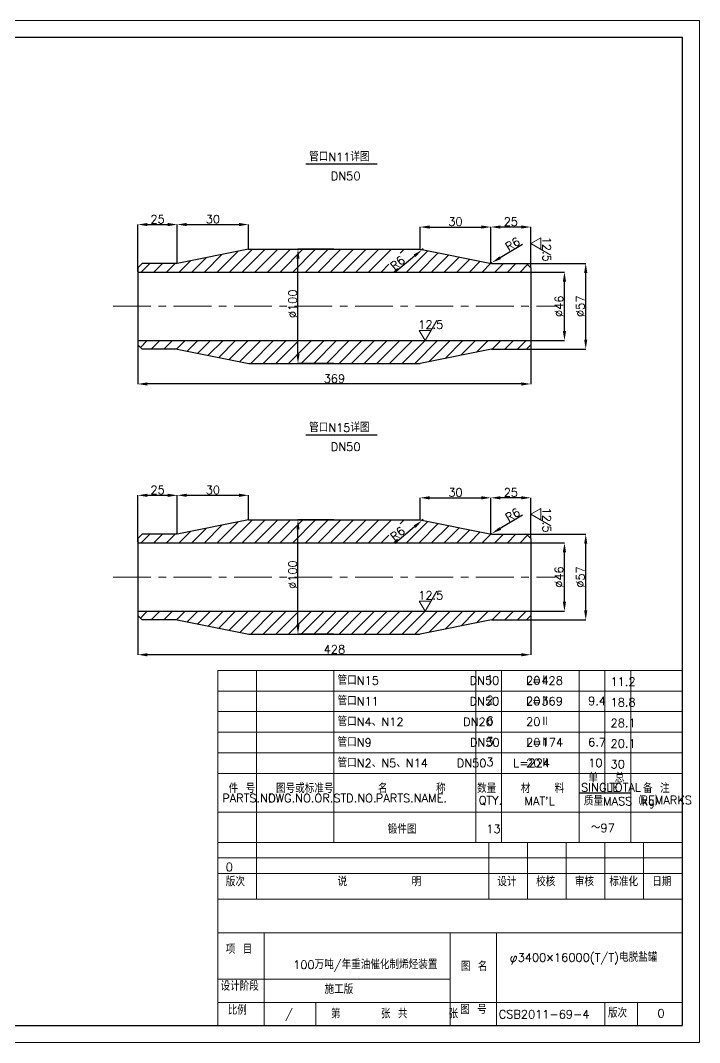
# Model space of a CAD drawing. Header units: millimetres. Extents: x 88585 to 143430, y -18275 to 16697.
# Drawn here: x 137725 to 143430, y -1514 to 7077 of the extents above; entities that cross this region are included whole.
import ezdxf

# ---------------------------------------------------------------- set-up
doc = ezdxf.new("R2010")
doc.units = ezdxf.units.MM
doc.header["$PDMODE"] = 35
for name, pattern in [('1', [8, 4, 4]), ('CENTER', [50.8, 31.75, -6.35, 6.35, -6.35]), ('CENTERX2', [4, 2.5, -0.5, 0.5, -0.5])]:
    doc.linetypes.add(name, pattern=pattern)
doc.layers.get('Defpoints').update_dxf_attribs({"lineweight": 15})
doc.layers.add('1-THINLINE', color=7, linetype='Continuous')
doc.layers.add('细线', color=7, linetype='Continuous')
for name, color, linetype, lineweight in [('4', 7, 'Continuous', 15), ('Layer4', 7, 'Continuous', 15), ('中心线', 1, 'CENTERX2', 15), ('图层1', 3, 'Continuous', 15), ('图层2', 1, 'CENTER', 15), ('粗实线', 250, 'Continuous', 30)]:
    doc.layers.add(name, color=color, linetype=linetype, lineweight=lineweight)
doc.styles.get("Standard").update_dxf_attribs({"font": 'txt.shx', "height": 70, "bigfont": 'hzj.shx'})
doc.dimstyles.new('ISO-25', dxfattribs={"dimtxt": 2.5, "dimasz": 80, "dimexe": 1.25, "dimexo": 10.625, "dimgap": 20, "dimtad": 1, "dimtxsty": 'Standard', "dimcen": 2.5, "dimadec": 0, "dimazin": 0, "dimtfac": 1, "dimtmove": 0, "dimatfit": 3, "dimfxl": 0, "dimarcsym": 0})
doc.dimstyles.new('ISO-25$0', dxfattribs={"dimscale": 0.5, "dimtxt": 400, "dimasz": 3, "dimexe": 0.5, "dimexo": 0.625, "dimgap": 3, "dimtad": 1, "dimzin": 9, "dimdsep": 46, "dimtxsty": 'Standard', "dimcen": 2.5, "dimadec": 0, "dimazin": 0, "dimtfac": 1, "dimtmove": 0, "dimatfit": 3, "dimfxl": 0, "dimtolj": 1, "dimtzin": 0, "dimarcsym": 0})

# ---------------------------------------------------------------- blocks, each defined once
blk = doc.blocks.new('*D223')
at = {"layer": 'Defpoints', "color": 0}
for p in [(141676.9, 5340.6), (141082.4, 5154.6), (141676.9, 5194.2)]:
    blk.add_point(p, dxfattribs=at)
at = {"layer": '图层1', "color": 0, "lineweight": -2}
for p, q in [((141082.4, 5159.6), (141082.4, 5341.8)), ((141162.4, 5340.6), (141596.9, 5340.6)), ((141676.9, 5199.2), (141676.9, 5341.8))]:
    blk.add_line(p, q, dxfattribs=at)
at = {"layer": '图层1', "color": 0}
for points in [[(141162.4, 5353.9), (141162.4, 5327.2), (141082.4, 5340.6)], [(141596.9, 5353.9), (141596.9, 5327.2), (141676.9, 5340.6)]]:
    blk.add_solid(points, dxfattribs=at)
at = {"layer": '图层1', "color": 0, "insert": (141379.6, 5385.6), "char_height": 70, "attachment_point": 5}
blk.add_mtext('30', dxfattribs=at)
blk = doc.blocks.new('*D224')
at = {"layer": 'Defpoints', "color": 0}
for p in [(141107.6, 5157.2), (141098.3, 5149.6)]:
    blk.add_point(p, dxfattribs=at)
at = {"layer": '图层1', "color": 0, "lineweight": -2}
for p, q in [((141107.6, 5157.2), (141098.3, 5149.6)), ((140869.7, 4960.5), (141036.7, 5098.6))]:
    blk.add_line(p, q, dxfattribs=at)
at = {"layer": '图层1', "color": 0}
blk.add_solid([(141028.2, 5108.8), (141045.2, 5088.3), (141098.3, 5149.6)], dxfattribs=at)
at = {"layer": '图层1', "color": 0, "insert": (140893.7, 5038.7), "char_height": 70, "attachment_point": 5, "rotation": 39.58796}
blk.add_mtext('R6', dxfattribs=at)
blk = doc.blocks.new('*D225')
at = {"layer": 'Defpoints', "color": 0}
for p in [(140056.5, 5154.6), (140362.4, 5154.6), (140362.4, 4194.6)]:
    blk.add_point(p, dxfattribs=at)
at = {"layer": '图层1', "color": 0, "lineweight": -2}
for p, q in [((140357.4, 5154.6), (140055.3, 5154.6)), ((140056.5, 4274.6), (140056.5, 5074.6)), ((140357.4, 4194.6), (140055.3, 4194.6))]:
    blk.add_line(p, q, dxfattribs=at)
at = {"layer": '图层1', "color": 0}
for points in [[(140043.2, 5074.6), (140069.8, 5074.6), (140056.5, 5154.6)], [(140043.2, 4274.6), (140069.8, 4274.6), (140056.5, 4194.6)]]:
    blk.add_solid(points, dxfattribs=at)
at = {"layer": '图层1', "color": 0, "insert": (140011.5, 4695.1), "char_height": 70, "attachment_point": 5, "rotation": 90}
blk.add_mtext('%%C100', dxfattribs=at)
blk = doc.blocks.new('*D226')
at = {"layer": 'Defpoints', "color": 0}
for p in [(142013, 4962.6), (142295.3, 4962.6), (142013, 4386.6)]:
    blk.add_point(p, dxfattribs=at)
at = {"layer": '图层1', "color": 0, "lineweight": -2}
for p, q in [((142018, 4962.6), (142296.5, 4962.6)), ((142295.3, 4466.6), (142295.3, 4882.6)), ((142018, 4386.6), (142296.5, 4386.6))]:
    blk.add_line(p, q, dxfattribs=at)
at = {"layer": '图层1', "color": 0}
for points in [[(142281.9, 4882.6), (142308.6, 4882.6), (142295.3, 4962.6)], [(142281.9, 4466.6), (142308.6, 4466.6), (142295.3, 4386.6)]]:
    blk.add_solid(points, dxfattribs=at)
at = {"layer": '图层1', "color": 0, "insert": (142250.3, 4674.6), "char_height": 70, "attachment_point": 5, "rotation": 90}
blk.add_mtext('%%C46', dxfattribs=at)
blk = doc.blocks.new('*D220')
at = {"layer": 'Defpoints', "color": 0}
for p in [(141977, 5034.6), (142474, 5034.6), (141977, 4314.6)]:
    blk.add_point(p, dxfattribs=at)
at = {"layer": '图层1', "color": 0, "lineweight": -2}
for p, q in [((141982, 5034.6), (142475.2, 5034.6)), ((142474, 4394.6), (142474, 4954.6)), ((141982, 4314.6), (142475.2, 4314.6))]:
    blk.add_line(p, q, dxfattribs=at)
at = {"layer": '图层1', "color": 0}
for points in [[(142460.6, 4954.6), (142487.3, 4954.6), (142474, 5034.6)], [(142460.6, 4394.6), (142487.3, 4394.6), (142474, 4314.6)]]:
    blk.add_solid(points, dxfattribs=at)
at = {"layer": '图层1', "color": 0, "insert": (142429, 4674.6), "char_height": 70, "attachment_point": 5, "rotation": 90}
blk.add_mtext('%%C57', dxfattribs=at)
blk = doc.blocks.new('*D221')
at = {"layer": 'Defpoints', "color": 0}
for p in [(141676.9, 5035.7), (141687.2, 5041.9)]:
    blk.add_point(p, dxfattribs=at)
at = {"layer": '图层1', "color": 0, "lineweight": -2}
for p, q in [((141941.7, 5194.4), (141755.8, 5083)), ((141676.9, 5035.7), (141687.2, 5041.9))]:
    blk.add_line(p, q, dxfattribs=at)
at = {"layer": '图层1', "color": 0}
blk.add_solid([(141749, 5094.5), (141762.7, 5071.6), (141687.2, 5041.9)], dxfattribs=at)
at = {"layer": '图层1', "color": 0, "insert": (141859.9, 5197.8), "char_height": 70, "attachment_point": 5, "rotation": 30.92159}
blk.add_mtext('R6', dxfattribs=at)
blk = doc.blocks.new('*D222')
at = {"layer": 'Defpoints', "color": 0}
for p in [(141676.9, 5340.6), (141676.9, 5035.7), (142013, 4998.6)]:
    blk.add_point(p, dxfattribs=at)
at = {"layer": '图层1', "color": 0, "lineweight": -2}
for p, q in [((141676.9, 5040.7), (141676.9, 5341.8)), ((141933, 5340.6), (141756.9, 5340.6)), ((142013, 5003.6), (142013, 5341.8))]:
    blk.add_line(p, q, dxfattribs=at)
at = {"layer": '图层1', "color": 0}
for points in [[(141756.9, 5353.9), (141756.9, 5327.2), (141676.9, 5340.6)], [(141933, 5353.9), (141933, 5327.2), (142013, 5340.6)]]:
    blk.add_solid(points, dxfattribs=at)
at = {"layer": '图层1', "color": 0, "insert": (141844.9, 5385.6), "char_height": 70, "attachment_point": 5}
blk.add_mtext('25', dxfattribs=at)
blk = doc.blocks.new('*D227')
at = {"layer": 'Defpoints', "color": 0}
for p in [(138711.7, 4350.6), (142013, 4350.6), (138711.7, 4021.7)]:
    blk.add_point(p, dxfattribs=at)
at = {"layer": '图层1', "color": 0, "lineweight": -2}
for p, q in [((138711.7, 4345.6), (138711.7, 4020.5)), ((142013, 4345.6), (142013, 4020.5)), ((141933, 4021.7), (138791.7, 4021.7))]:
    blk.add_line(p, q, dxfattribs=at)
at = {"layer": '图层1', "color": 0}
for points in [[(138791.7, 4035), (138791.7, 4008.4), (138711.7, 4021.7)], [(141933, 4035), (141933, 4008.4), (142013, 4021.7)]]:
    blk.add_solid(points, dxfattribs=at)
at = {"layer": '图层1', "color": 0, "insert": (140362.4, 4066.7), "char_height": 70, "attachment_point": 5}
blk.add_mtext('369', dxfattribs=at)
blk = doc.blocks.new('*D228')
at = {"layer": 'Defpoints', "color": 0}
for p in [(139042.4, 5361.6), (139042.4, 5034.6), (138711.7, 4962.6)]:
    blk.add_point(p, dxfattribs=at)
at = {"layer": '图层1', "color": 0, "lineweight": -2}
for p, q in [((138711.7, 4967.6), (138711.7, 5362.8)), ((138791.7, 5361.6), (138962.4, 5361.6)), ((139042.4, 5039.6), (139042.4, 5362.8))]:
    blk.add_line(p, q, dxfattribs=at)
at = {"layer": '图层1', "color": 0}
for points in [[(138791.7, 5374.9), (138791.7, 5348.3), (138711.7, 5361.6)], [(138962.4, 5374.9), (138962.4, 5348.3), (139042.4, 5361.6)]]:
    blk.add_solid(points, dxfattribs=at)
at = {"layer": '图层1', "color": 0, "insert": (138877, 5406.6), "char_height": 70, "attachment_point": 5}
blk.add_mtext('25', dxfattribs=at)
blk = doc.blocks.new('*D229')
at = {"layer": 'Defpoints', "color": 0}
for p in [(139641.2, 5361.8), (139641.2, 5154.4), (139042.4, 5034.6)]:
    blk.add_point(p, dxfattribs=at)
at = {"layer": '图层1', "color": 0, "lineweight": -2}
for p, q in [((139042.4, 5039.6), (139042.4, 5363.1)), ((139122.4, 5361.8), (139561.2, 5361.8)), ((139641.2, 5159.4), (139641.2, 5363.1))]:
    blk.add_line(p, q, dxfattribs=at)
at = {"layer": '图层1', "color": 0}
for points in [[(139122.4, 5375.2), (139122.4, 5348.5), (139042.4, 5361.8)], [(139561.2, 5375.2), (139561.2, 5348.5), (139641.2, 5361.8)]]:
    blk.add_solid(points, dxfattribs=at)
at = {"layer": '图层1', "color": 0, "insert": (139341.8, 5406.8), "char_height": 70, "attachment_point": 5}
blk.add_mtext('30', dxfattribs=at)
blk = doc.blocks.new('*D261')
at = {"layer": 'Defpoints', "color": 0}
for p in [(141676.9, 3064.7), (141082.4, 2878.8), (141676.9, 2918.4)]:
    blk.add_point(p, dxfattribs=at)
at = {"layer": '图层1', "color": 0, "lineweight": -2}
for p, q in [((141082.4, 2883.8), (141082.4, 3066)), ((141162.4, 3064.7), (141596.9, 3064.7)), ((141676.9, 2923.4), (141676.9, 3066))]:
    blk.add_line(p, q, dxfattribs=at)
at = {"layer": '图层1', "color": 0}
for points in [[(141162.4, 3078.1), (141162.4, 3051.4), (141082.4, 3064.7)], [(141596.9, 3078.1), (141596.9, 3051.4), (141676.9, 3064.7)]]:
    blk.add_solid(points, dxfattribs=at)
at = {"layer": '图层1', "color": 0, "insert": (141379.6, 3109.7), "char_height": 70, "attachment_point": 5}
blk.add_mtext('30', dxfattribs=at)
blk = doc.blocks.new('*D262')
at = {"layer": 'Defpoints', "color": 0}
for p in [(141098.3, 2873.7), (141107.6, 2881.4)]:
    blk.add_point(p, dxfattribs=at)
at = {"layer": '图层1', "color": 0, "lineweight": -2}
for p, q in [((141107.6, 2881.4), (141098.3, 2873.7)), ((140869.7, 2684.7), (141036.7, 2822.7))]:
    blk.add_line(p, q, dxfattribs=at)
at = {"layer": '图层1', "color": 0}
blk.add_solid([(141028.2, 2833), (141045.2, 2812.5), (141098.3, 2873.7)], dxfattribs=at)
at = {"layer": '图层1', "color": 0, "insert": (140893.7, 2762.9), "char_height": 70, "attachment_point": 5, "rotation": 39.58796}
blk.add_mtext('R6', dxfattribs=at)
blk = doc.blocks.new('*D263')
at = {"layer": 'Defpoints', "color": 0}
for p in [(140056.5, 2878.8), (140362.4, 2878.8), (140362.4, 1918.8)]:
    blk.add_point(p, dxfattribs=at)
at = {"layer": '图层1', "color": 0, "lineweight": -2}
for p, q in [((140357.4, 2878.8), (140055.3, 2878.8)), ((140056.5, 1998.8), (140056.5, 2798.8)), ((140357.4, 1918.8), (140055.3, 1918.8))]:
    blk.add_line(p, q, dxfattribs=at)
at = {"layer": '图层1', "color": 0}
for points in [[(140043.2, 2798.8), (140069.8, 2798.8), (140056.5, 2878.8)], [(140043.2, 1998.8), (140069.8, 1998.8), (140056.5, 1918.8)]]:
    blk.add_solid(points, dxfattribs=at)
at = {"layer": '图层1', "color": 0, "insert": (140011.5, 2419.3), "char_height": 70, "attachment_point": 5, "rotation": 90}
blk.add_mtext('%%C100', dxfattribs=at)
blk = doc.blocks.new('*D264')
at = {"layer": 'Defpoints', "color": 0}
for p in [(142013, 2686.8), (142295.3, 2686.8), (142013, 2110.8)]:
    blk.add_point(p, dxfattribs=at)
at = {"layer": '图层1', "color": 0, "lineweight": -2}
for p, q in [((142018, 2686.8), (142296.5, 2686.8)), ((142295.3, 2190.8), (142295.3, 2606.8)), ((142018, 2110.8), (142296.5, 2110.8))]:
    blk.add_line(p, q, dxfattribs=at)
at = {"layer": '图层1', "color": 0}
for points in [[(142281.9, 2606.8), (142308.6, 2606.8), (142295.3, 2686.8)], [(142281.9, 2190.8), (142308.6, 2190.8), (142295.3, 2110.8)]]:
    blk.add_solid(points, dxfattribs=at)
at = {"layer": '图层1', "color": 0, "insert": (142250.3, 2398.8), "char_height": 70, "attachment_point": 5, "rotation": 90}
blk.add_mtext('%%C46', dxfattribs=at)
blk = doc.blocks.new('*D265')
at = {"layer": 'Defpoints', "color": 0}
for p in [(141977, 2758.8), (142474, 2758.8), (141977, 2038.8)]:
    blk.add_point(p, dxfattribs=at)
at = {"layer": '图层1', "color": 0, "lineweight": -2}
for p, q in [((141982, 2758.8), (142475.2, 2758.8)), ((142474, 2118.8), (142474, 2678.8)), ((141982, 2038.8), (142475.2, 2038.8))]:
    blk.add_line(p, q, dxfattribs=at)
at = {"layer": '图层1', "color": 0}
for points in [[(142460.6, 2678.8), (142487.3, 2678.8), (142474, 2758.8)], [(142460.6, 2118.8), (142487.3, 2118.8), (142474, 2038.8)]]:
    blk.add_solid(points, dxfattribs=at)
at = {"layer": '图层1', "color": 0, "insert": (142429, 2398.8), "char_height": 70, "attachment_point": 5, "rotation": 90}
blk.add_mtext('%%C57', dxfattribs=at)
blk = doc.blocks.new('*D266')
at = {"layer": 'Defpoints', "color": 0}
for p in [(141676.9, 2759.9), (141687.2, 2766.1)]:
    blk.add_point(p, dxfattribs=at)
at = {"layer": '图层1', "color": 0, "lineweight": -2}
for p, q in [((141941.7, 2918.5), (141755.8, 2807.2)), ((141676.9, 2759.9), (141687.2, 2766.1))]:
    blk.add_line(p, q, dxfattribs=at)
at = {"layer": '图层1', "color": 0}
blk.add_solid([(141749, 2818.6), (141762.7, 2795.7), (141687.2, 2766.1)], dxfattribs=at)
at = {"layer": '图层1', "color": 0, "insert": (141859.9, 2922), "char_height": 70, "attachment_point": 5, "rotation": 30.92159}
blk.add_mtext('R6', dxfattribs=at)
blk = doc.blocks.new('*D267')
at = {"layer": 'Defpoints', "color": 0}
for p in [(141676.9, 3064.7), (141676.9, 2759.9), (142013, 2722.8)]:
    blk.add_point(p, dxfattribs=at)
at = {"layer": '图层1', "color": 0, "lineweight": -2}
for p, q in [((141676.9, 2764.9), (141676.9, 3066)), ((141933, 3064.7), (141756.9, 3064.7)), ((142013, 2727.8), (142013, 3066))]:
    blk.add_line(p, q, dxfattribs=at)
at = {"layer": '图层1', "color": 0}
for points in [[(141756.9, 3078.1), (141756.9, 3051.4), (141676.9, 3064.7)], [(141933, 3078.1), (141933, 3051.4), (142013, 3064.7)]]:
    blk.add_solid(points, dxfattribs=at)
at = {"layer": '图层1', "color": 0, "insert": (141844.9, 3109.7), "char_height": 70, "attachment_point": 5}
blk.add_mtext('25', dxfattribs=at)
blk = doc.blocks.new('*D268')
at = {"layer": 'Defpoints', "color": 0}
for p in [(138711.7, 2074.8), (142013, 2074.8), (138711.7, 1745.9)]:
    blk.add_point(p, dxfattribs=at)
at = {"layer": '图层1', "color": 0, "lineweight": -2}
for p, q in [((138711.7, 2069.8), (138711.7, 1744.6)), ((142013, 2069.8), (142013, 1744.6)), ((141933, 1745.9), (138791.7, 1745.9))]:
    blk.add_line(p, q, dxfattribs=at)
at = {"layer": '图层1', "color": 0}
for points in [[(138791.7, 1759.2), (138791.7, 1732.5), (138711.7, 1745.9)], [(141933, 1759.2), (141933, 1732.5), (142013, 1745.9)]]:
    blk.add_solid(points, dxfattribs=at)
at = {"layer": '图层1', "color": 0, "insert": (140362.4, 1790.9), "char_height": 70, "attachment_point": 5}
blk.add_mtext('428', dxfattribs=at)
blk = doc.blocks.new('*D269')
at = {"layer": 'Defpoints', "color": 0}
for p in [(139042.4, 3085.8), (139042.4, 2758.8), (138711.7, 2686.8)]:
    blk.add_point(p, dxfattribs=at)
at = {"layer": '图层1', "color": 0, "lineweight": -2}
for p, q in [((138711.7, 2691.8), (138711.7, 3087)), ((138791.7, 3085.8), (138962.4, 3085.8)), ((139042.4, 2763.8), (139042.4, 3087))]:
    blk.add_line(p, q, dxfattribs=at)
at = {"layer": '图层1', "color": 0}
for points in [[(138791.7, 3099.1), (138791.7, 3072.4), (138711.7, 3085.8)], [(138962.4, 3099.1), (138962.4, 3072.4), (139042.4, 3085.8)]]:
    blk.add_solid(points, dxfattribs=at)
at = {"layer": '图层1', "color": 0, "insert": (138877, 3130.8), "char_height": 70, "attachment_point": 5}
blk.add_mtext('25', dxfattribs=at)
blk = doc.blocks.new('*D270')
at = {"layer": 'Defpoints', "color": 0}
for p in [(139641.2, 3086), (139641.2, 2878.6), (139042.4, 2758.8)]:
    blk.add_point(p, dxfattribs=at)
at = {"layer": '图层1', "color": 0, "lineweight": -2}
for p, q in [((139042.4, 2763.8), (139042.4, 3087.3)), ((139122.4, 3086), (139561.2, 3086)), ((139641.2, 2883.6), (139641.2, 3087.3))]:
    blk.add_line(p, q, dxfattribs=at)
at = {"layer": '图层1', "color": 0}
for points in [[(139122.4, 3099.4), (139122.4, 3072.7), (139042.4, 3086)], [(139561.2, 3099.4), (139561.2, 3072.7), (139641.2, 3086)]]:
    blk.add_solid(points, dxfattribs=at)
at = {"layer": '图层1', "color": 0, "insert": (139341.8, 3131), "char_height": 70, "attachment_point": 5}
blk.add_mtext('30', dxfattribs=at)

msp = doc.modelspace()

# ---------------------------------------------------------------- linework, layer by layer
at = {"layer": '1-THINLINE'}
msp.add_line((142418.187, 584.234), (142851.942, 584.234), dxfattribs=at)
at = {"layer": '4', "linetype": '1'}
for p, q in [((142012.989, 5202.19), (142097.805, 5250.825)), ((142097.805, 5250.825), (142097.516, 5153.055)), ((142012.989, 5202.19), (142182.044, 5103.92)), ((141123.8, 4386.648), (141222.07, 4555.703)), ((141075.165, 4471.464), (141172.935, 4471.176)), ((141123.8, 4386.648), (141075.165, 4471.464)), ((142012.989, 2926.36), (142097.805, 2974.995)), ((142012.989, 2926.36), (142182.044, 2828.091)), ((142097.805, 2974.995), (142097.516, 2877.226)), ((141123.8, 2110.819), (141222.07, 2279.874)), ((141075.165, 2195.635), (141172.935, 2195.346)), ((141123.8, 2110.819), (141075.165, 2195.635))]:
    msp.add_line(p, q, dxfattribs=at)
at = {"layer": '4'}
for p, q in [((139800.536, 4962.507), (139992.536, 5154.507)), ((139906.602, 4962.507), (140098.602, 5154.507)), ((140012.702, 4962.541), (140204.702, 5154.541)), ((140118.768, 4962.541), (140310.768, 5154.541)), ((140224.942, 4962.648), (140416.942, 5154.648)), ((140331.008, 4962.648), (140523.008, 5154.648)), ((140437.074, 4962.648), (140629.074, 5154.648)), ((140543.14, 4962.648), (140735.14, 5154.648)), ((140649.206, 4962.648), (140841.206, 5154.648)), ((140913.988, 5121.364), (140947.272, 5154.648)), ((139164.071, 4962.438), (139284.763, 5083.13)), ((139270.137, 4962.438), (139417.345, 5109.646)), ((139376.203, 4962.438), (139549.928, 5136.163)), ((139482.269, 4962.438), (139674.269, 5154.438)), ((139588.37, 4962.472), (139780.37, 5154.472)), ((139694.436, 4962.472), (139886.436, 5154.472)), ((140967.404, 4962.648), (141146.563, 5141.807)), ((141073.47, 4962.648), (141234.951, 5124.13)), ((141179.536, 4962.648), (141323.339, 5106.452)), ((141285.602, 4962.648), (141411.728, 5088.774)), ((141391.668, 4962.648), (141500.116, 5071.097)), ((138739.807, 4962.438), (138812.018, 5034.648)), ((138845.873, 4962.438), (138918.084, 5034.648)), ((138951.939, 4962.438), (139024.15, 5034.648)), ((139058.005, 4962.438), (139152.18, 5056.613)), ((140755.272, 4962.648), (140820.481, 5027.857)), ((140861.338, 4962.648), (140891.812, 4993.174)), ((141497.734, 4962.648), (141588.504, 5053.419)), ((141603.8, 4962.648), (141676.893, 5035.741)), ((141709.866, 4962.648), (141781.866, 5034.648)), ((141815.932, 4962.648), (141887.932, 5034.648)), ((141921.998, 4962.648), (141985.494, 5026.144)), ((138733.036, 4329.337), (138790.348, 4386.648)), ((138824.414, 4314.648), (138896.414, 4386.648)), ((138930.48, 4314.648), (139002.48, 4386.648)), ((139036.546, 4314.648), (139108.546, 4386.648)), ((139125.903, 4297.939), (139214.612, 4386.648)), ((139214.291, 4280.262), (139320.678, 4386.648)), ((139302.679, 4262.584), (139426.744, 4386.648)), ((139391.068, 4244.906), (139532.81, 4386.648)), ((139479.456, 4227.229), (139638.876, 4386.648)), ((139567.844, 4209.551), (139744.942, 4386.648)), ((139659.008, 4194.648), (139851.008, 4386.648)), ((139765.074, 4194.648), (139957.074, 4386.648)), ((139871.14, 4194.648), (140063.14, 4386.648)), ((139977.206, 4194.648), (140169.206, 4386.648)), ((140083.272, 4194.648), (140275.272, 4386.648)), ((140189.338, 4194.648), (140381.338, 4386.648)), ((140295.404, 4194.648), (140487.404, 4386.648)), ((140401.47, 4194.648), (140593.47, 4386.648)), ((140507.536, 4194.648), (140699.536, 4386.648)), ((140613.602, 4194.648), (140805.602, 4386.648)), ((140719.668, 4194.648), (140911.668, 4386.648)), ((140825.734, 4194.648), (141017.734, 4386.648)), ((140931.8, 4194.648), (141123.8, 4386.648)), ((141037.866, 4194.648), (141229.866, 4386.648)), ((141159.326, 4210.042), (141335.932, 4386.648)), ((141291.908, 4236.559), (141441.998, 4386.648)), ((141424.491, 4263.075), (141548.064, 4386.648)), ((141557.073, 4289.592), (141654.13, 4386.648)), ((141688.196, 4314.648), (141760.196, 4386.648)), ((141794.262, 4314.648), (141866.262, 4386.648)), ((141900.328, 4314.648), (141972.328, 4386.648)), ((139376.203, 2686.608), (139549.928, 2860.333)), ((139482.269, 2686.608), (139674.269, 2878.608)), ((139588.37, 2686.643), (139780.37, 2878.643)), ((139694.436, 2686.643), (139886.436, 2878.643)), ((139800.536, 2686.677), (139992.536, 2878.677)), ((139906.602, 2686.677), (140098.602, 2878.677)), ((140012.702, 2686.711), (140204.702, 2878.711)), ((140118.768, 2686.711), (140310.768, 2878.711)), ((140224.942, 2686.819), (140416.942, 2878.819)), ((140331.008, 2686.819), (140523.008, 2878.819)), ((140437.074, 2686.819), (140629.074, 2878.819)), ((140543.14, 2686.819), (140735.14, 2878.819)), ((140649.206, 2686.819), (140841.206, 2878.819)), ((140913.988, 2845.535), (140947.272, 2878.819)), ((140967.404, 2686.819), (141146.563, 2865.978)), ((141073.47, 2686.819), (141234.951, 2848.3)), ((138739.807, 2686.608), (138812.018, 2758.819)), ((138845.873, 2686.608), (138918.084, 2758.819)), ((138951.939, 2686.608), (139024.15, 2758.819)), ((139058.005, 2686.608), (139152.18, 2780.783)), ((139164.071, 2686.608), (139284.763, 2807.3)), ((139270.137, 2686.608), (139417.345, 2833.816)), ((140755.272, 2686.819), (140820.481, 2752.028)), ((141179.536, 2686.819), (141323.339, 2830.622)), ((141285.602, 2686.819), (141411.728, 2812.945)), ((141391.668, 2686.819), (141500.116, 2795.267)), ((141497.734, 2686.819), (141588.504, 2777.589)), ((141603.8, 2686.819), (141676.893, 2759.912)), ((141709.866, 2686.819), (141781.866, 2758.819)), ((141815.932, 2686.819), (141887.932, 2758.819)), ((141921.998, 2686.819), (141985.494, 2750.314)), ((140861.338, 2686.819), (140891.812, 2717.344)), ((138733.036, 2053.507), (138790.348, 2110.819)), ((138824.414, 2038.819), (138896.414, 2110.819)), ((138930.48, 2038.819), (139002.48, 2110.819)), ((139036.546, 2038.819), (139108.546, 2110.819)), ((139125.903, 2022.11), (139214.612, 2110.819)), ((139214.291, 2004.432), (139320.678, 2110.819)), ((139302.679, 1986.754), (139426.744, 2110.819)), ((139391.068, 1969.077), (139532.81, 2110.819)), ((139479.456, 1951.399), (139638.876, 2110.819)), ((139567.844, 1933.721), (139744.942, 2110.819)), ((139659.008, 1918.819), (139851.008, 2110.819)), ((139765.074, 1918.819), (139957.074, 2110.819)), ((139871.14, 1918.819), (140063.14, 2110.819)), ((139977.206, 1918.819), (140169.206, 2110.819)), ((140083.272, 1918.819), (140275.272, 2110.819)), ((140189.338, 1918.819), (140381.338, 2110.819)), ((140295.404, 1918.819), (140487.404, 2110.819)), ((140401.47, 1918.819), (140593.47, 2110.819)), ((140507.536, 1918.819), (140699.536, 2110.819)), ((140613.602, 1918.819), (140805.602, 2110.819)), ((140719.668, 1918.819), (140911.668, 2110.819)), ((140825.734, 1918.819), (141017.734, 2110.819)), ((140931.8, 1918.819), (141123.8, 2110.819)), ((141037.866, 1918.819), (141229.866, 2110.819)), ((141159.326, 1934.213), (141335.932, 2110.819)), ((141291.908, 1960.729), (141441.998, 2110.819)), ((141424.491, 1987.246), (141548.064, 2110.819)), ((141557.073, 2013.762), (141654.13, 2110.819)), ((141688.196, 2038.819), (141760.196, 2110.819)), ((141794.262, 2038.819), (141866.262, 2110.819)), ((141900.328, 2038.819), (141972.328, 2110.819))]:
    msp.add_line(p, q, dxfattribs=at)
at = {"layer": 'Layer4'}
for p, q in [((139381.902, 1614.403), (143285.697, 1614.403)), ((139707.218, 1614.403), (139707.218, 421.576)), ((140357.85, 1614.403), (140357.85, 168.793)), ((141550.677, 1614.403), (141550.677, 168.793)), ((141767.554, 1614.403), (141767.554, 168.793)), ((142418.187, 1614.403), (142418.187, 168.793)), ((142635.064, 1614.403), (142635.064, 584.234)), ((142851.942, 1614.403), (142851.942, 168.793)), ((139381.902, 1440.901), (143285.697, 1440.901)), ((139381.902, 1267.399), (143285.697, 1267.399)), ((139381.902, 1093.897), (143285.697, 1093.897)), ((139381.902, 920.395), (143285.697, 920.395)), ((139381.902, 746.893), (143285.697, 746.893)), ((139381.902, 746.893), (143285.697, 746.893)), ((139707.218, 746.893), (139707.218, -308.337)), ((140357.85, 746.893), (140357.85, 168.793)), ((141550.677, 746.893), (141550.677, 168.793)), ((141767.554, 746.893), (141767.554, 168.793)), ((142418.187, 746.893), (142418.187, 168.793)), ((142635.064, 746.893), (142635.064, 584.234)), ((142851.942, 746.893), (142851.942, 168.793))]:
    msp.add_line(p, q, dxfattribs=at)
at = {"layer": 'Layer4', "color": 7}
for p, q in [((139381.902, 423.444), (143285.697, 423.444)), ((139381.902, 423.444), (143285.697, 423.444)), ((139381.902, 168.793), (143285.697, 168.793)), ((139381.902, 168.793), (143285.697, 168.793)), ((141659.115, 168.793), (141659.115, -308.337)), ((141984.432, 168.793), (141984.432, -308.337)), ((142309.748, 168.793), (142309.748, -308.337)), ((142635.064, 168.793), (142635.064, -308.337)), ((142960.38, 168.793), (142960.38, -308.337)), ((139381.902, 38.667), (143285.697, 38.667)), ((139381.902, -91.46), (143285.697, -91.46)), ((139381.902, -308.337), (143285.697, -308.337)), ((139381.902, -308.337), (143285.697, -308.337)), ((139381.902, -590.278), (143285.697, -590.278)), ((139772.281, -590.278), (139772.281, -1175.847)), ((141333.799, -590.278), (141333.799, -1371.037)), ((141724.179, -590.278), (141724.179, -1371.037)), ((139381.902, -980.658), (141333.799, -980.658)), ((139381.902, -1175.847), (143285.697, -1175.847)), ((139772.281, -1175.847), (139772.281, -1371.037)), ((140206.036, -1175.847), (140206.036, -1371.037)), ((142635.011, -1175.847), (142635.011, -1371.037)), ((142909.036, -1175.847), (142909.036, -1371.037))]:
    msp.add_line(p, q, dxfattribs=at)
at = {"layer": '图层1', "color": 7}
for p, q in [((131269.291, 7077.084), (143430.282, 7077.084)), ((143430.282, 7077.084), (143430.282, -1513.755)), ((143430.282, -1513.755), (131269.291, -1513.755))]:
    msp.add_line(p, q, dxfattribs=at)
at = {"layer": '图层1', "color": 0}
for p, q in [((139381.902, 1614.403), (139381.902, 168.793)), ((139381.902, 168.793), (139381.902, -1369.17))]:
    msp.add_line(p, q, dxfattribs=at)
at = {"layer": '图层2', "ltscale": 10}
for p, q in [((138503.554, 4674.681), (142221.16, 4674.677)), ((138503.554, 2398.851), (142221.16, 2398.847))]:
    msp.add_line(p, q, dxfattribs=at)
at = {"layer": '粗实线', "color": 7}
for p, q in [((143285.697, 6932.499), (131630.753, 6932.499)), ((143285.697, -1366.68), (143285.697, 6932.499)), ((139641.192, 5154.415), (141081.169, 5154.648)), ((139641.192, 5154.415), (139042.357, 5034.648)), ((141083.522, 5154.415), (141682.357, 5034.648)), ((138747.725, 5034.648), (138711.725, 4998.648)), ((138711.725, 4998.648), (138711.725, 4962.648)), ((139042.357, 5034.648), (138747.725, 5034.648)), ((141682.357, 5034.648), (141976.989, 5034.648)), ((141976.989, 5034.648), (142012.989, 4998.648)), ((142012.989, 4998.648), (142012.989, 4962.648)), ((138711.725, 4962.648), (142012.989, 4962.648)), ((138711.725, 4962.648), (138711.725, 4386.648)), ((142012.989, 4962.648), (142012.989, 4386.648)), ((138711.725, 4386.648), (142012.989, 4386.648)), ((138711.725, 4386.648), (138711.725, 4350.648)), ((142012.989, 4386.648), (142012.989, 4350.648)), ((138711.725, 4350.648), (138747.725, 4314.648)), ((139042.357, 4314.648), (138747.725, 4314.648)), ((139042.357, 4314.648), (139642.357, 4194.648)), ((141682.357, 4314.648), (141082.357, 4194.648)), ((141682.357, 4314.648), (141976.989, 4314.648)), ((142012.989, 4350.648), (141976.989, 4314.648)), ((139642.357, 4194.648), (141082.357, 4194.648)), ((139641.192, 2878.586), (139042.357, 2758.819)), ((139641.192, 2878.586), (141081.169, 2878.819)), ((141083.522, 2878.586), (141682.357, 2758.819)), ((138747.725, 2758.819), (138711.725, 2722.819)), ((139042.357, 2758.819), (138747.725, 2758.819)), ((141682.357, 2758.819), (141976.989, 2758.819)), ((141976.989, 2758.819), (142012.989, 2722.819)), ((138711.725, 2722.819), (138711.725, 2686.819)), ((138711.725, 2686.819), (142012.989, 2686.819)), ((138711.725, 2686.819), (138711.725, 2110.819)), ((142012.989, 2722.819), (142012.989, 2686.819)), ((142012.989, 2686.819), (142012.989, 2110.819)), ((138711.725, 2110.819), (142012.989, 2110.819)), ((138711.725, 2110.819), (138711.725, 2074.819)), ((138711.725, 2074.819), (138747.725, 2038.819)), ((142012.989, 2074.819), (141976.989, 2038.819)), ((142012.989, 2110.819), (142012.989, 2074.819)), ((139042.357, 2038.819), (138747.725, 2038.819)), ((139042.357, 2038.819), (139642.357, 1918.819)), ((141682.357, 2038.819), (141082.357, 1918.819)), ((141682.357, 2038.819), (141976.989, 2038.819)), ((139642.357, 1918.819), (141082.357, 1918.819)), ((131630.753, -1369.17), (143285.697, -1369.17))]:
    msp.add_line(p, q, dxfattribs=at)
at = {"layer": '粗实线'}
for centre in [(141081.169, 5142.648), (141081.169, 2866.819)]:
    msp.add_arc(centre, 12, 78.6900675, 90, dxfattribs=at)
at = {"layer": '细线'}
for p, q in [((140122.266, 5871.065), (140723.151, 5871.065)), ((140122.266, 3595.235), (140723.151, 3595.235))]:
    msp.add_line(p, q, dxfattribs=at)

# ---------------------------------------------------------------- texts
at = {"layer": '1-THINLINE'}
for s, p in [('管口N15           DN50   L=428', (140389.088, 1493.93)), ('1', (141639.137, 1503.562)), ('20Ⅱ', (141973.376, 1494.478)), ('11.2', (142682.864, 1484.772)), ('管口N11           DN50   L=369', (140389.088, 1320.428)), ('2', (141639.137, 1330.06)), ('20Ⅱ', (141973.376, 1320.976)), ('9.4', (142494.631, 1322.651)), ('18.8', (142682.864, 1311.27)), ('管口N4、N12       DN20   ', (140389.088, 1146.926)), ('6', (141639.137, 1156.558)), ('20Ⅱ', (141973.376, 1147.474)), ('28.1', (142682.864, 1137.768)), ('管口N9            DN50   L=174', (140389.088, 973.424)), ('3', (141639.137, 983.056)), ('20Ⅱ', (141973.376, 973.972)), ('6.7', (142494.631, 975.647)), ('20.1', (142682.864, 964.266)), ('管口N2、N5、N14   DN50   L=224', (140389.088, 799.922)), ('3', (141639.137, 809.554)), ('20Ⅱ', (141973.376, 800.47)), ('10', (142494.631, 802.145)), ('30', (142682.864, 790.764)), ('单', (142496.267, 673.585)), ('总', (142718.74, 673.585)), ('件 号', (139474.227, 585.122)), ('图号或标准号', (139872.018, 585.122)), ('名      称', (140728.948, 585.122)), ('数量', (141561.302, 585.122)), ('材   料', (141928.621, 585.122)), ('SINGLE', (142435.011, 595.342)), ('TOTAL', (142670.729, 595.342)), ('备 注', (142954.801, 585.122)), ('PARTS.NO.', (139420.264, 505.431)), ('DWG.NO.OR.STD.NO.', (139804.846, 505.431)), ('PARTS.NAME.', (140711.117, 505.431)), ('QTY.', (141574.067, 487.591)), ("MAT'L", (141959.264, 480.407)), ('质量MASS（kg）', (142458.389, 480.087)), ('REMARKS', (142933.947, 489.487)), ('锻件图', (140810.357, 242.493)), ('13', (141639.137, 247.362)), ('～97', (142517.606, 255.063)), ('0', (139449.936, -74.024)), ('版次', (139449.936, -198.444)), ('说        明', (140388.675, -198.444)), ('设计', (141731.546, -198.444)), ('校核', (142056.863, -198.444)), ('审核', (142382.179, -198.444)), ('标准化', (142672.488, -198.444)), ('日期', (143032.811, -198.444)), ('项 目', (139449.493, -766.07)), ('φ3400×16000(T/T)电脱盐罐', (141836.042, -833.885)), ('100万吨/年重油催化制烯烃装置', (140015.779, -894.931)), ('图 名', (141424.489, -910.755)), ('设计阶段', (139405.863, -1076.446)), ('施工版', (140279.544, -1103.33)), ('比例', (139466.306, -1278.743)), ('图 号', (141419.309, -1273.453)), ('/', (139947.282, -1308.538)), ('第     张 共     张', (140333.65, -1308.637)), ('CSB2011-69-4', (141743.181, -1311.025)), ('版次', (142660.936, -1302.693)), ('0', (143077.456, -1302.693))]:
    msp.add_text(s, height=70, dxfattribs=at).set_placement(p)
at = {"layer": '中心线', "color": 7}
for s, p in [('管口N11详图', (140149.843, 5894.625)), ('DN50', (140332.724, 5734.172)), ('12.5', (141066.973, 4485.636)), ('管口N15详图', (140149.843, 3618.795)), ('DN50', (140332.724, 3458.342)), ('12.5', (141066.973, 2209.807))]:
    msp.add_text(s, height=70, dxfattribs=at).set_placement(p)
for p in [(142111.977, 5259.017), (142111.977, 2983.187)]:
    msp.add_text('12.5', height=70, rotation=270, dxfattribs=at).set_placement(p)

# ---------------------------------------------------------------- dimensions: what is measured, and where the dimension line sits
at = {"layer": '图层1', "color": 7}
for base, p1, p2, picture, middle in [((139042.357, 5361.596), (138711.725, 4962.648), (139042.357, 5034.648), '*D228', (138877.041, 5361.596)), ((139042.357, 3085.767), (138711.725, 2686.819), (139042.357, 2758.819), '*D269', (138877.041, 3085.767))]:
    dim = msp.add_linear_dim(base=base, p1=p1, p2=p2, text='25', dimstyle='ISO-25$0', override={"dimscale": 1, "dimtxt": 80, "dimasz": 80, "dimexe": 1.25, "dimexo": 5, "dimgap": 10, "dimzin": 8, "dimdsep": 44, "dimtxsty": 'Standard', "dimtolj": 0, "dimtzin": 8}, dxfattribs=at)
    dim.commit()
    dim.dimension.update_dxf_attribs({"geometry": picture, "text_midpoint": middle, "dimtype": 160})
for base, p1, p2, text, picture, middle in [((139641.192, 5361.846), (139042.357, 5034.648), (139641.192, 5154.415), '30', '*D229', (139341.774, 5406.846)), ((141676.893, 5340.569), (141082.357, 5154.648), (141676.893, 5194.237), '30', '*D223', (141379.625, 5385.569)), ((141676.893, 5340.569), (142012.989, 4998.648), (141676.893, 5035.741), '25', '*D222', (141844.941, 5385.569)), ((138711.725, 4021.704), (142012.989, 4350.648), (138711.725, 4350.648), '369', '*D227', (140362.357, 4066.704)), ((139641.192, 3086.017), (139042.357, 2758.819), (139641.192, 2878.586), '30', '*D270', (139341.774, 3131.017)), ((141676.893, 3064.74), (141082.357, 2878.819), (141676.893, 2918.408), '30', '*D261', (141379.625, 3109.74)), ((141676.893, 3064.74), (142012.989, 2722.819), (141676.893, 2759.912), '25', '*D267', (141844.941, 3109.74)), ((138711.725, 1745.874), (142012.989, 2074.819), (138711.725, 2074.819), '428', '*D268', (140362.357, 1790.874))]:
    dim = msp.add_linear_dim(base=base, p1=p1, p2=p2, text=text, dimstyle='ISO-25$0', override={"dimscale": 1, "dimtxt": 80, "dimasz": 80, "dimexe": 1.25, "dimexo": 5, "dimgap": 10, "dimzin": 8, "dimdsep": 44, "dimtxsty": 'Standard', "dimtolj": 0, "dimtzin": 8}, dxfattribs=at)
    dim.commit()
    dim.dimension.update_dxf_attribs({"geometry": picture, "text_midpoint": middle})
for center, mpoint, picture, middle in [((141676.893, 5035.741), (141687.187, 5041.908), '*D221', (141859.944, 5197.844)), ((141107.571, 5157.2), (141098.323, 5149.553), '*D224', (140893.682, 5038.724)), ((141676.893, 2759.912), (141687.187, 2766.078), '*D266', (141859.944, 2922.015)), ((141107.571, 2881.37), (141098.323, 2873.723), '*D262', (140893.682, 2762.894))]:
    dim = msp.add_radius_dim(center=center, mpoint=mpoint, text='R6', dimstyle='ISO-25', override={"dimtxt": 80, "dimexo": 5, "dimgap": 10, "dimtxsty": 'Standard'}, dxfattribs=at)
    dim.commit()
    dim.dimension.update_dxf_attribs({"geometry": picture, "text_midpoint": middle})
for base, p1, p2, text, picture, middle in [((140056.512, 5154.648), (140362.357, 4194.648), (140362.357, 5154.648), '%%C100', '*D225', (140056.512, 4695.082)), ((142473.955, 5034.648), (141976.989, 4314.648), (141976.989, 5034.648), '%%C57', '*D220', (142473.955, 4674.648)), ((142295.258, 4962.648), (142012.989, 4386.648), (142012.989, 4962.648), '%%C46', '*D226', (142295.258, 4674.648)), ((140056.512, 2878.819), (140362.357, 1918.819), (140362.357, 2878.819), '%%C100', '*D263', (140056.512, 2419.252)), ((142473.955, 2758.819), (141976.989, 2038.819), (141976.989, 2758.819), '%%C57', '*D265', (142473.955, 2398.819)), ((142295.258, 2686.819), (142012.989, 2110.819), (142012.989, 2686.819), '%%C46', '*D264', (142295.258, 2398.819))]:
    dim = msp.add_linear_dim(base=base, p1=p1, p2=p2, angle=90, text=text, dimstyle='ISO-25$0', override={"dimscale": 1, "dimtxt": 80, "dimasz": 80, "dimexe": 1.25, "dimexo": 5, "dimgap": 10, "dimzin": 8, "dimdsep": 44, "dimtxsty": 'Standard', "dimtolj": 0, "dimtzin": 8}, dxfattribs=at)
    dim.commit()
    dim.dimension.update_dxf_attribs({"geometry": picture, "text_midpoint": middle, "dimtype": 160})

doc.saveas('drawing.dxf')
